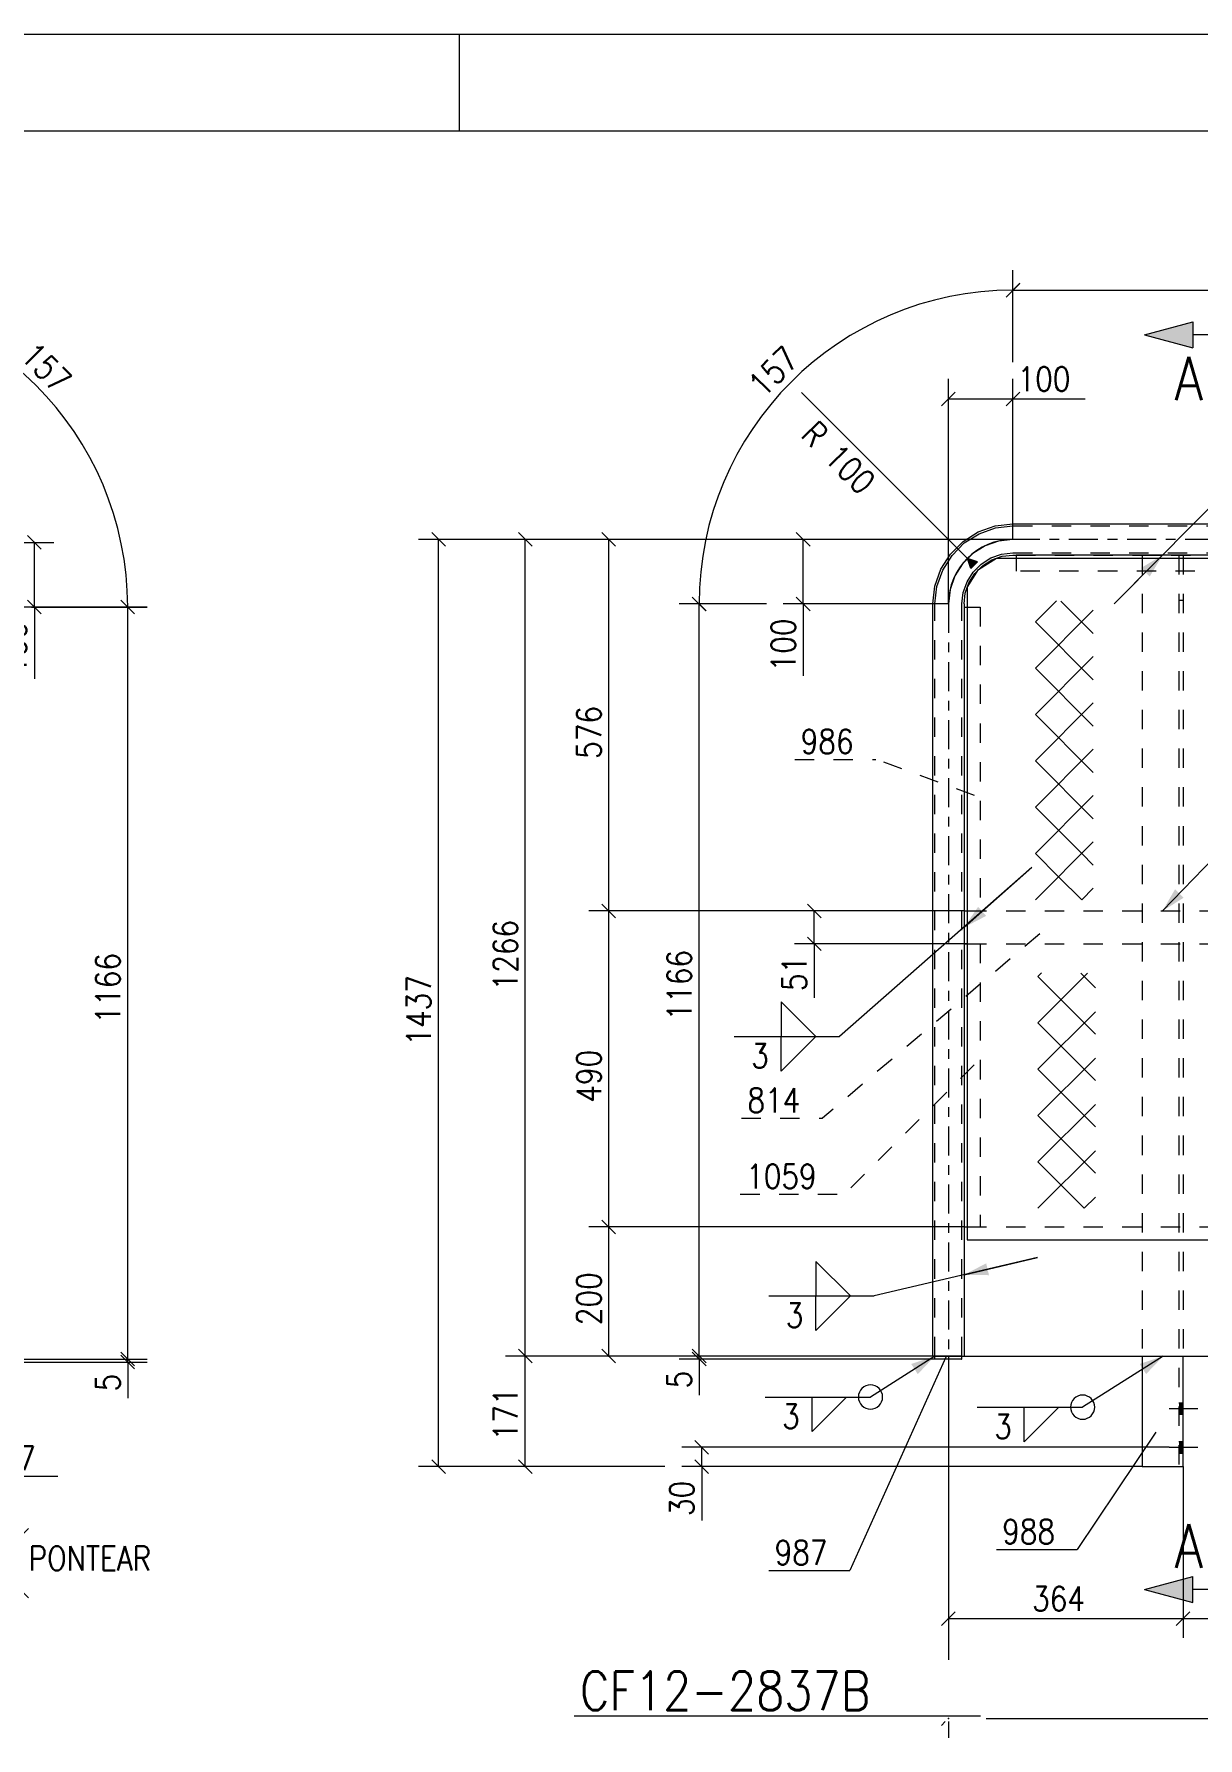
# Model space of a CAD drawing. Header units: millimetres. Extents: x 5 to 846, y 5 to 599.
# Drawn here: x 301.6 to 421.8, y 422.9 to 599 of the extents above; entities that cross this region are included whole.
import ezdxf

# ---------------------------------------------------------------- set-up
doc = ezdxf.new("R2010")
doc.units = ezdxf.units.MM
for name, pattern in [('XKITLINE00', [0]), ('XKITLINE02', [4, 2, -2]), ('XKITLINE03', [6, 3, -1, 1, -1])]:
    doc.linetypes.add(name, pattern=pattern)
for name, color, linetype, lineweight in [('Corte', 7, 'Continuous', 0), ('Cota', 4, 'Continuous', 0), ('Marca da peça', 2, 'Continuous', 0), ('Objeto gráfico', 3, 'Continuous', 0), ('Outro tipo de objeto', 7, 'Continuous', 0), ('Parafuso', 3, 'Continuous', 0), ('Peça', 2, 'Continuous', 0), ('Solda', 1, 'Continuous', 0), ('Texto', 7, 'Continuous', 0)]:
    doc.layers.add(name, color=color, linetype=linetype, lineweight=lineweight)
doc.styles.add('ROMANS', font='ROMANS__.TTF')
doc.styles.add('SIMPLEX', font='SIMPLEX_.TTF')

# ---------------------------------------------------------------- blocks, each defined once
blk = doc.blocks.new('*A21')
at = {"layer": 'Parafuso'}
for points in [[(420.29, 456.36), (419.86, 456.36), (419.86, 457.56), (420.29, 457.56)], [(420.29, 452.36), (419.86, 452.36), (419.86, 453.56), (420.29, 453.56)]]:
    blk.add_hatch(color=7, dxfattribs=at).paths.add_polyline_path(points, flags=17)
at = {"layer": 'Parafuso', "color": 7, "linetype": 'XKITLINE00', "lineweight": 0}
for p, q in [((418.86, 456.96), (421.82, 456.96)), ((419.86, 457.56), (420.29, 457.56)), ((419.86, 456.36), (420.29, 456.36)), ((418.86, 452.96), (421.82, 452.96)), ((419.86, 453.56), (420.29, 453.56)), ((419.86, 452.36), (420.29, 452.36))]:
    blk.add_line(p, q, dxfattribs=at)
blk = doc.blocks.new('*A29')
at = {"layer": 'Peça', "color": 4, "linetype": 'XKITLINE00', "lineweight": 0}
for p, q in [((394.65, 462.07), (394.65, 462.38)), ((397.41, 462.07), (394.65, 462.07)), ((396.05, 462.38), (396.05, 462.07)), ((397.45, 462.07), (397.41, 462.07)), ((397.45, 462.07), (397.45, 462.38))]:
    blk.add_line(p, q, dxfattribs=at)
at = {"layer": 'Peça', "color": 7, "linetype": 'XKITLINE02', "lineweight": 0}
for p, q in [((394.65, 462.38), (397.45, 462.38)), ((397.41, 462.07), (397.45, 462.07))]:
    blk.add_line(p, q, dxfattribs=at)
blk = doc.blocks.new('*A30')
at = {"layer": 'Peça', "color": 4, "linetype": 'XKITLINE00', "lineweight": 0}
for p, q in [((397.66, 504.98), (398, 504.98)), ((397.66, 504.98), (397.66, 475.72)), ((397.66, 475.72), (398, 475.72))]:
    blk.add_line(p, q, dxfattribs=at)
at = {"layer": 'Peça', "color": 7, "linetype": 'XKITLINE02', "lineweight": 0}
for p, q in [((398, 504.98), (399.33, 504.98)), ((399.33, 504.98), (399.33, 475.72)), ((398, 475.72), (399.33, 475.72))]:
    blk.add_line(p, q, dxfattribs=at)
blk = doc.blocks.new('*A31')
at = {"layer": 'Peça', "color": 4, "linetype": 'XKITLINE00', "lineweight": 0}
for p, q in [((397.66, 539.77), (398, 539.77)), ((397.66, 539.77), (397.66, 508.38)), ((397.66, 508.38), (398, 508.38))]:
    blk.add_line(p, q, dxfattribs=at)
at = {"layer": 'Peça', "color": 7, "linetype": 'XKITLINE02', "lineweight": 0}
for p, q in [((398, 539.77), (399.33, 539.77)), ((399.33, 539.77), (399.33, 508.38)), ((398, 508.38), (399.33, 508.38))]:
    blk.add_line(p, q, dxfattribs=at)
blk = doc.blocks.new('*A32')
at = {"layer": 'Peça', "color": 4, "linetype": 'XKITLINE00', "lineweight": 0}
for p, q in [((397.66, 475.72), (398, 475.72)), ((397.66, 475.72), (397.66, 462.38)), ((575.32, 475.72), (574.98, 475.72)), ((575.32, 462.38), (575.32, 475.72)), ((397.66, 462.38), (441.5, 462.38)), ((441.6, 462.38), (487.05, 462.38)), ((487.15, 462.38), (532.59, 462.38)), ((532.69, 462.38), (575.32, 462.38))]:
    blk.add_line(p, q, dxfattribs=at)
at = {"layer": 'Peça', "color": 7, "linetype": 'XKITLINE02', "lineweight": 0}
for p, q in [((398, 475.72), (441.5, 475.72)), ((441.6, 475.72), (487.05, 475.72)), ((487.15, 475.72), (532.59, 475.72)), ((532.69, 475.72), (574.98, 475.72))]:
    blk.add_line(p, q, dxfattribs=at)
blk = doc.blocks.new('*A33')
at = {"layer": 'Peça', "color": 4, "linetype": 'XKITLINE00', "lineweight": 0}
for p, q in [((399.17, 543.66), (401, 544.83)), ((401, 544.83), (441.5, 544.83)), ((441.6, 544.83), (487.05, 544.83)), ((487.15, 544.83), (532.59, 544.83)), ((532.69, 544.83), (571.98, 544.83)), ((571.98, 544.83), (572.96, 544.35)), ((573.81, 543.66), (572.96, 544.35)), ((398, 541.82), (399.17, 543.66)), ((574.5, 542.8), (573.81, 543.66)), ((574.5, 542.8), (574.98, 541.82)), ((398, 541.82), (398, 474.38)), ((574.98, 541.82), (574.98, 474.38)), ((398, 474.38), (441.5, 474.38)), ((441.6, 474.38), (487.05, 474.38)), ((487.15, 474.38), (532.59, 474.38)), ((532.69, 474.38), (574.98, 474.38))]:
    blk.add_line(p, q, dxfattribs=at)
at = {"layer": 'Peça', "color": 7, "linetype": 'XKITLINE02', "lineweight": 0}
for p, q in [((572.96, 544.35), (573.81, 543.66)), ((573.81, 543.66), (574.5, 542.8))]:
    blk.add_line(p, q, dxfattribs=at)
blk = doc.blocks.new('*A34')
at = {"layer": 'Peça', "color": 4, "linetype": 'XKITLINE00', "lineweight": 0}
for p, q in [((397.66, 508.38), (398, 508.38)), ((397.66, 508.38), (397.66, 504.98)), ((574.98, 508.38), (575.32, 508.38)), ((575.32, 508.38), (575.32, 504.98)), ((397.66, 504.98), (398, 504.98)), ((575.32, 504.98), (574.98, 504.98))]:
    blk.add_line(p, q, dxfattribs=at)
at = {"layer": 'Peça', "color": 7, "linetype": 'XKITLINE02', "lineweight": 0}
for p, q in [((398, 508.38), (441.5, 508.38)), ((441.6, 508.38), (487.05, 508.38)), ((487.15, 508.38), (532.59, 508.38)), ((532.69, 508.38), (574.98, 508.38)), ((398, 504.98), (441.5, 504.98)), ((441.6, 504.98), (487.05, 504.98)), ((487.15, 504.98), (532.59, 504.98)), ((532.69, 504.98), (574.98, 504.98))]:
    blk.add_line(p, q, dxfattribs=at)
blk = doc.blocks.new('*A35')
at = {"layer": 'Peça', "color": 4, "linetype": 'XKITLINE00', "lineweight": 0}
for p, q in [((441.5, 545.16), (403.05, 545.16)), ((403.05, 545.16), (403.05, 544.83)), ((487.05, 545.16), (441.6, 545.16)), ((532.59, 545.16), (487.15, 545.16)), ((569.93, 545.16), (532.69, 545.16)), ((569.93, 545.16), (569.93, 544.83))]:
    blk.add_line(p, q, dxfattribs=at)
at = {"layer": 'Peça', "color": 7, "linetype": 'XKITLINE02', "lineweight": 0}
for p, q in [((403.05, 544.83), (403.05, 543.5)), ((569.93, 544.83), (569.93, 543.5)), ((441.5, 543.5), (403.05, 543.5)), ((487.05, 543.5), (441.6, 543.5)), ((532.59, 543.5), (487.15, 543.5)), ((569.93, 543.5), (532.69, 543.5))]:
    blk.add_line(p, q, dxfattribs=at)
blk = doc.blocks.new('*A36')
at = {"layer": 'Peça', "color": 4, "linetype": 'XKITLINE00', "lineweight": 0}
for p, q in [((399.13, 547.56), (400.88, 548.18)), ((400.88, 548.18), (402.72, 548.38)), ((402.72, 548.38), (441.5, 548.38)), ((441.6, 548.38), (487.05, 548.38)), ((487.15, 548.38), (532.59, 548.38)), ((532.69, 548.38), (570.26, 548.38)), ((570.26, 548.38), (572.1, 548.18)), ((572.1, 548.18), (573.85, 547.56)), ((396.25, 545.27), (397.56, 546.58)), ((397.56, 546.58), (399.13, 547.56)), ((573.85, 547.56), (575.42, 546.58)), ((575.42, 546.58), (576.73, 545.27)), ((395.26, 543.7), (396.25, 545.27)), ((399.57, 544.06), (400.53, 544.66)), ((400.53, 544.66), (401.59, 545.04)), ((401.59, 545.04), (402.72, 545.16)), ((402.72, 545.16), (403.05, 545.16)), ((569.93, 545.16), (570.26, 545.16)), ((570.26, 545.16), (571.39, 545.04)), ((571.39, 545.04), (572.45, 544.66)), ((572.45, 544.66), (573.41, 544.06)), ((577.72, 543.7), (576.73, 545.27)), ((394.65, 541.95), (395.26, 543.7)), ((398.16, 542.3), (398.77, 543.26)), ((398.77, 543.26), (399.57, 544.06)), ((573.41, 544.06), (574.21, 543.26)), ((574.82, 542.3), (574.21, 543.26)), ((578.33, 541.95), (577.72, 543.7)), ((394.44, 540.11), (394.65, 541.95)), ((397.66, 540.11), (397.79, 541.23)), ((397.79, 541.23), (398.16, 542.3)), ((575.19, 541.23), (574.82, 542.3)), ((575.32, 540.11), (575.19, 541.23)), ((578.54, 540.11), (578.33, 541.95)), ((394.44, 462.38), (394.44, 540.11)), ((397.66, 540.11), (397.66, 539.77)), ((575.32, 540.11), (575.32, 539.77)), ((578.54, 462.38), (578.54, 540.11)), ((394.44, 462.38), (397.66, 462.38)), ((575.32, 462.38), (578.54, 462.38))]:
    blk.add_line(p, q, dxfattribs=at)
at = {"layer": 'Peça', "color": 7, "linetype": 'XKITLINE02', "lineweight": 0}
for p, q in [((399.22, 547.37), (400.93, 547.96)), ((400.93, 547.96), (402.72, 548.17)), ((402.72, 548.17), (441.5, 548.17)), ((441.6, 548.17), (487.05, 548.17)), ((487.15, 548.17), (532.59, 548.17)), ((532.69, 548.17), (570.26, 548.17)), ((570.26, 548.17), (572.05, 547.96)), ((572.05, 547.96), (573.76, 547.37)), ((396.42, 545.13), (397.69, 546.41)), ((397.69, 546.41), (399.22, 547.37)), ((573.76, 547.37), (575.29, 546.41)), ((575.29, 546.41), (576.56, 545.13)), ((395.46, 543.6), (396.42, 545.13)), ((398.6, 543.39), (399.43, 544.23)), ((399.43, 544.23), (400.43, 544.86)), ((400.43, 544.86), (401.55, 545.25)), ((401.55, 545.25), (402.72, 545.38)), ((402.72, 545.38), (441.5, 545.38)), ((403.05, 545.16), (441.5, 545.16)), ((441.6, 545.38), (487.05, 545.38)), ((441.6, 545.16), (487.05, 545.16)), ((487.15, 545.38), (532.59, 545.38)), ((487.15, 545.16), (532.59, 545.16)), ((532.69, 545.38), (570.26, 545.38)), ((532.69, 545.16), (569.93, 545.16)), ((570.26, 545.38), (571.43, 545.25)), ((571.43, 545.25), (572.55, 544.86)), ((572.55, 544.86), (573.55, 544.23)), ((573.55, 544.23), (574.38, 543.39)), ((577.52, 543.6), (576.56, 545.13)), ((394.86, 541.9), (395.46, 543.6)), ((397.58, 541.28), (397.97, 542.39)), ((397.97, 542.39), (398.6, 543.39)), ((575.01, 542.39), (574.38, 543.39)), ((575.4, 541.28), (575.01, 542.39)), ((578.12, 541.9), (577.52, 543.6)), ((394.66, 540.11), (394.86, 541.9)), ((397.45, 540.11), (397.58, 541.28)), ((575.53, 540.11), (575.4, 541.28)), ((578.32, 540.11), (578.12, 541.9)), ((394.66, 462.38), (394.66, 540.11)), ((397.45, 462.38), (397.45, 540.11)), ((397.66, 539.77), (397.66, 462.38)), ((575.32, 539.77), (575.32, 462.38)), ((575.53, 462.38), (575.53, 540.11)), ((578.32, 462.38), (578.32, 540.11))]:
    blk.add_line(p, q, dxfattribs=at)
at = {"layer": 'Peça', "color": 7, "linetype": 'XKITLINE03', "lineweight": 0}
for p, q in [((399.83, 546.11), (398.56, 545.32)), ((401.24, 546.61), (399.83, 546.11)), ((402.72, 546.77), (401.24, 546.61)), ((441.5, 546.77), (402.72, 546.77)), ((487.05, 546.77), (441.6, 546.77)), ((532.59, 546.77), (487.15, 546.77)), ((570.26, 546.77), (532.69, 546.77)), ((571.74, 546.61), (570.26, 546.77)), ((573.15, 546.11), (571.74, 546.61)), ((574.42, 545.32), (573.15, 546.11)), ((397.51, 544.26), (396.71, 543)), ((398.56, 545.32), (397.51, 544.26)), ((575.47, 544.26), (574.42, 545.32)), ((576.27, 543), (575.47, 544.26)), ((396.71, 543), (396.22, 541.59)), ((576.76, 541.59), (576.27, 543)), ((396.22, 541.59), (396.05, 540.11)), ((576.93, 540.11), (576.76, 541.59)), ((396.05, 540.11), (396.05, 462.38)), ((576.93, 462.38), (576.93, 540.11))]:
    blk.add_line(p, q, dxfattribs=at)
blk = doc.blocks.new('*A37')
at = {"layer": 'Peça', "color": 7, "linetype": 'XKITLINE02', "lineweight": 0}
for p, q in [((416.05, 545.16), (420.29, 545.16)), ((416.05, 545.16), (416.05, 462.38)), ((419.86, 545.16), (419.86, 450.96)), ((420.29, 545.16), (420.29, 462.38)), ((419.86, 540.5), (420.29, 540.5))]:
    blk.add_line(p, q, dxfattribs=at)
at = {"layer": 'Peça', "color": 4, "linetype": 'XKITLINE00', "lineweight": 0}
for p, q in [((416.05, 462.38), (416.05, 450.96)), ((420.29, 450.96), (420.29, 462.38)), ((416.05, 450.96), (420.29, 450.96))]:
    blk.add_line(p, q, dxfattribs=at)
blk = doc.blocks.new('*A114')
at = {"layer": 'Objeto gráfico', "color": 2, "linetype": 'XKITLINE00', "lineweight": 0}
for p, q in [((405.03, 538.25), (407.2, 540.42)), ((405.03, 533.46), (411.02, 539.45)), ((411.02, 537.05), (407.67, 540.41)), ((411.02, 532.26), (405.03, 538.25)), ((405.03, 528.68), (411.02, 534.67)), ((411.02, 527.47), (405.03, 533.46)), ((405.03, 523.89), (411.02, 529.88)), ((411.02, 522.69), (405.03, 528.68)), ((405.03, 519.1), (411.02, 525.09)), ((411.02, 517.9), (405.03, 523.89)), ((405.03, 514.31), (411.02, 520.3)), ((409.82, 514.31), (405.03, 519.1)), ((405.03, 509.52), (411.02, 515.51)), ((407.43, 511.91), (405.03, 514.31)), ((411.02, 513.11), (409.82, 514.31)), ((409.82, 509.52), (407.43, 511.91)), ((409.82, 509.52), (411.02, 510.72)), ((405.03, 509.52), (405.03, 509.52)), ((405.03, 509.52), (405.03, 509.52)), ((405.03, 509.52), (405.03, 509.52))]:
    blk.add_line(p, q, dxfattribs=at)
blk = doc.blocks.new('*A117')
at = {"layer": 'Objeto gráfico', "color": 2, "linetype": 'XKITLINE00', "lineweight": 0}
for p, q in [((405.29, 501.61), (405.66, 501.98)), ((405.29, 496.82), (410.42, 501.94)), ((411.24, 500.45), (409.74, 501.94)), ((411.24, 495.66), (405.29, 501.61)), ((405.29, 492.03), (411.24, 497.97)), ((411.24, 490.87), (405.29, 496.82)), ((405.29, 487.24), (411.24, 493.18)), ((411.24, 486.08), (405.29, 492.03)), ((405.29, 482.45), (411.24, 488.39)), ((410.08, 482.45), (405.29, 487.24)), ((405.29, 477.66), (411.24, 483.6)), ((407.69, 480.05), (405.29, 482.45)), ((411.24, 481.29), (410.08, 482.45)), ((410.08, 477.66), (407.69, 480.05)), ((410.08, 477.66), (411.24, 478.81))]:
    blk.add_line(p, q, dxfattribs=at)
blk = doc.blocks.new('*A170')
at = {"layer": 'Solda'}
blk.add_hatch(color=7, dxfattribs=at).paths.add_polyline_path([(267.8, 474.07), (269.71, 472.34), (268.67, 471.64)], flags=17)
at = {"layer": 'Solda', "color": 7, "linetype": 'XKITLINE00', "lineweight": 0}
for p, q in [((267.8, 474.07), (289.96, 440.98)), ((289.96, 440.98), (297.46, 440.98))]:
    blk.add_line(p, q, dxfattribs=at)
at = {"layer": 'Solda', "color": 3, "linetype": 'XKITLINE00', "lineweight": 0}
for p, q in [((293.53, 440.98), (293.53, 444.55)), ((297.46, 440.98), (301.03, 444.55)), ((293.53, 440.98), (293.53, 437.41)), ((297.46, 440.98), (301.03, 437.41))]:
    blk.add_line(p, q, dxfattribs=at)
for centre, radius, start, end in [((297.46, 441.34), 3.23, 96.3402, 186.3402), ((289.96, 440.98), 1.25, 90, 270), ((289.96, 440.98), 1.25, 270, 90), ((297.46, 440.62), 3.23, 173.6598, 263.6598)]:
    blk.add_arc(centre, radius, start, end, dxfattribs=at)
at = {"layer": 'Solda', "color": 3, "style": 'ROMANS', "width": 0.85}
blk.add_text('PONTEAR', height=2.5, dxfattribs=at).set_placement((301.03, 440.23))
blk = doc.blocks.new('*A183')
at = {"layer": 'Marca da peça', "color": 7, "linetype": 'XKITLINE00', "lineweight": 0}
for p, q in [((286.19, 461.83), (295.69, 449.98)), ((295.69, 449.98), (304.04, 449.98))]:
    blk.add_line(p, q, dxfattribs=at)
at = {"layer": 'Marca da peça', "color": 4, "style": 'ROMANS', "width": 0.85}
blk.add_text('987', height=2.5, dxfattribs=at).set_placement((296.29, 450.58))
blk = doc.blocks.new('*A196')
at = {"layer": 'Cota', "color": 7, "linetype": 'XKITLINE00', "lineweight": 0}
for p, q in [((278.84, 546.47), (303.62, 546.47)), ((300.92, 547.17), (302.33, 545.76)), ((301.62, 539.8), (301.62, 546.47)), ((285.51, 539.8), (303.62, 539.8)), ((300.92, 540.51), (302.33, 539.09)), ((301.62, 539.8), (301.62, 532.36)), ((301.62, 539.8), (301.62, 532.36))]:
    blk.add_line(p, q, dxfattribs=at)
at = {"layer": 'Cota', "color": 3}
for p in [(301.62, 546.47), (301.62, 539.8)]:
    blk.add_point(p, dxfattribs=at)
at = {"layer": 'Cota', "color": 3, "style": 'SIMPLEX', "width": 0.85}
blk.add_text('100', height=2.5, rotation=90.0002, dxfattribs=at).set_placement((300.82, 532.83))
blk = doc.blocks.new('*A198')
at = {"layer": 'Cota', "color": 7, "linetype": 'XKITLINE00', "lineweight": 0}
for p, q in [((278.84, 564.42), (278.84, 574.27)), ((279.55, 572.92), (278.13, 571.51)), ((278.84, 546.47), (278.84, 560.92)), ((285.51, 539.8), (297.82, 539.8)), ((301.32, 539.8), (313.26, 539.8)), ((311.97, 539.09), (310.55, 540.51))]:
    blk.add_line(p, q, dxfattribs=at)
blk.add_arc((278.84, 539.8), 32.42, 0, 90, dxfattribs=at)
at = {"layer": 'Cota', "color": 7}
for p in [(278.84, 572.22), (311.26, 539.8)]:
    blk.add_point(p, dxfattribs=at)
at = {"layer": 'Cota', "color": 3, "style": 'SIMPLEX', "width": 0.85}
blk.add_text('157', height=2.5, rotation=-45.0001, dxfattribs=at).set_placement((300.03, 565.59))
blk = doc.blocks.new('*A200')
at = {"layer": 'Cota', "color": 7, "linetype": 'XKITLINE00', "lineweight": 0}
for p, q in [((285.51, 539.79), (297.82, 539.79)), ((301.32, 539.79), (313.27, 539.79)), ((310.56, 540.5), (311.98, 539.09)), ((311.27, 462.07), (311.27, 539.79)), ((287.12, 462.07), (313.27, 462.07)), ((310.56, 462.78), (311.98, 461.36))]:
    blk.add_line(p, q, dxfattribs=at)
at = {"layer": 'Cota', "color": 3}
for p in [(311.27, 539.79), (311.27, 462.07)]:
    blk.add_point(p, dxfattribs=at)
at = {"layer": 'Cota', "color": 3, "style": 'SIMPLEX', "width": 0.85}
blk.add_text('1166', height=2.5, rotation=90.0002, dxfattribs=at).set_placement((310.47, 496.75))
blk = doc.blocks.new('*A201')
at = {"layer": 'Cota', "color": 7, "linetype": 'XKITLINE00', "lineweight": 0}
for p, q in [((286.86, 461.75), (313.27, 461.75)), ((287.12, 462.07), (313.27, 462.07)), ((310.56, 462.78), (311.98, 461.36)), ((310.56, 462.46), (311.98, 461.05)), ((311.27, 461.75), (311.27, 462.07)), ((311.27, 461.75), (311.27, 458.02)), ((311.27, 461.75), (311.27, 458.02))]:
    blk.add_line(p, q, dxfattribs=at)
at = {"layer": 'Cota', "color": 3}
for p in [(311.27, 462.07), (311.27, 461.75)]:
    blk.add_point(p, dxfattribs=at)
at = {"layer": 'Cota', "color": 3, "style": 'SIMPLEX', "width": 0.85}
blk.add_text('5', height=2.5, rotation=90.0002, dxfattribs=at).set_placement((310.47, 458.73))
blk = doc.blocks.new('*A207')
at = {"layer": 'Cota', "color": 7, "linetype": 'XKITLINE00', "lineweight": 0}
for p, q in [((402.72, 546.77), (358.91, 546.77)), ((360.25, 547.48), (361.67, 546.07)), ((360.96, 508.38), (360.96, 546.77)), ((360.25, 509.09), (361.67, 507.68)), ((397.66, 508.38), (358.91, 508.38))]:
    blk.add_line(p, q, dxfattribs=at)
at = {"layer": 'Cota', "color": 3}
for p in [(360.96, 546.77), (360.96, 508.38)]:
    blk.add_point(p, dxfattribs=at)
at = {"layer": 'Cota', "color": 3, "style": 'SIMPLEX', "width": 0.85}
blk.add_text('576', height=2.5, rotation=90.0002, dxfattribs=at).set_placement((360.16, 524.1))
blk = doc.blocks.new('*A208')
at = {"layer": 'Cota', "color": 7, "linetype": 'XKITLINE00', "lineweight": 0}
for p, q in [((360.25, 509.09), (361.67, 507.68)), ((397.66, 508.38), (358.91, 508.38)), ((360.96, 475.72), (360.96, 508.38)), ((397.66, 475.72), (358.91, 475.72)), ((360.25, 476.42), (361.67, 475.01))]:
    blk.add_line(p, q, dxfattribs=at)
at = {"layer": 'Cota', "color": 3}
for p in [(360.96, 508.38), (360.96, 475.72)]:
    blk.add_point(p, dxfattribs=at)
at = {"layer": 'Cota', "color": 3, "style": 'SIMPLEX', "width": 0.85}
blk.add_text('490', height=2.5, rotation=90.0002, dxfattribs=at).set_placement((360.16, 488.57))
blk = doc.blocks.new('*A209')
at = {"layer": 'Cota', "color": 7, "linetype": 'XKITLINE00', "lineweight": 0}
for p, q in [((397.66, 475.72), (358.91, 475.72)), ((360.25, 476.42), (361.67, 475.01)), ((360.96, 462.38), (360.96, 475.72)), ((394.44, 462.38), (358.91, 462.38)), ((360.25, 463.09), (361.67, 461.68))]:
    blk.add_line(p, q, dxfattribs=at)
at = {"layer": 'Cota', "color": 3}
for p in [(360.96, 475.72), (360.96, 462.38)]:
    blk.add_point(p, dxfattribs=at)
at = {"layer": 'Cota', "color": 3, "style": 'SIMPLEX', "width": 0.85}
blk.add_text('200', height=2.5, rotation=90.0002, dxfattribs=at).set_placement((360.16, 465.57))
blk = doc.blocks.new('*A210')
at = {"layer": 'Cota', "color": 7, "linetype": 'XKITLINE00', "lineweight": 0}
for p, q in [((402.72, 546.77), (350.29, 546.77)), ((351.63, 547.48), (353.05, 546.07)), ((352.34, 462.38), (352.34, 546.77)), ((394.44, 462.38), (350.29, 462.38)), ((351.63, 463.09), (353.05, 461.68))]:
    blk.add_line(p, q, dxfattribs=at)
at = {"layer": 'Cota', "color": 3}
for p in [(352.34, 546.77), (352.34, 462.38)]:
    blk.add_point(p, dxfattribs=at)
at = {"layer": 'Cota', "color": 3, "style": 'SIMPLEX', "width": 0.85}
blk.add_text('1266', height=2.5, rotation=90.0002, dxfattribs=at).set_placement((351.54, 500.17))
blk = doc.blocks.new('*A211')
at = {"layer": 'Cota', "color": 7, "linetype": 'XKITLINE00', "lineweight": 0}
for p, q in [((394.44, 462.38), (350.29, 462.38)), ((351.63, 463.09), (353.05, 461.68)), ((352.34, 450.96), (352.34, 462.38)), ((366.76, 450.96), (350.29, 450.96)), ((351.63, 451.67), (353.05, 450.26)), ((416.05, 450.96), (370.26, 450.96))]:
    blk.add_line(p, q, dxfattribs=at)
at = {"layer": 'Cota', "color": 3}
for p in [(352.34, 462.38), (352.34, 450.96)]:
    blk.add_point(p, dxfattribs=at)
at = {"layer": 'Cota', "color": 3, "style": 'SIMPLEX', "width": 0.85}
blk.add_text('171', height=2.5, rotation=90.0002, dxfattribs=at).set_placement((351.54, 453.66))
blk = doc.blocks.new('*A212')
at = {"layer": 'Cota', "color": 7, "linetype": 'XKITLINE00', "lineweight": 0}
for p, q in [((402.72, 546.77), (341.32, 546.77)), ((342.67, 547.48), (344.08, 546.07)), ((343.37, 450.96), (343.37, 546.77)), ((366.76, 450.96), (341.32, 450.96)), ((342.67, 451.67), (344.08, 450.26)), ((416.05, 450.96), (370.26, 450.96))]:
    blk.add_line(p, q, dxfattribs=at)
at = {"layer": 'Cota', "color": 3}
for p in [(343.37, 546.77), (343.37, 450.96)]:
    blk.add_point(p, dxfattribs=at)
at = {"layer": 'Cota', "color": 3, "style": 'SIMPLEX', "width": 0.85}
blk.add_text('1437', height=2.5, rotation=90.0002, dxfattribs=at).set_placement((342.57, 494.46))
blk = doc.blocks.new('*A214')
at = {"layer": 'Corte'}
for points in [[(416.29, 567.91), (421.29, 569.25), (421.29, 566.57)], [(425.04, 567.91), (426.29, 567.91), (426.29, 559.57)], [(425.04, 559.57), (425.04, 567.91), (426.29, 559.57)], [(425.04, 446.59), (426.29, 446.59), (426.29, 438.25)], [(425.04, 438.25), (425.04, 446.59), (426.29, 438.25)], [(416.29, 438.25), (421.29, 439.59), (421.29, 436.91)]]:
    blk.add_hatch(color=6, dxfattribs=at).paths.add_polyline_path(points, flags=17)
at = {"layer": 'Corte', "color": 6, "linetype": 'XKITLINE00', "lineweight": 0}
for p, q in [((416.29, 567.91), (421.29, 569.25)), ((421.29, 569.25), (421.29, 566.57)), ((416.29, 567.91), (421.29, 566.57)), ((426.29, 567.91), (421.29, 567.91)), ((425.04, 559.57), (425.04, 567.91)), ((426.29, 567.91), (426.29, 559.57)), ((426.29, 559.57), (425.04, 559.57)), ((425.04, 446.59), (425.04, 438.25)), ((426.29, 446.59), (425.04, 446.59)), ((426.29, 438.25), (426.29, 446.59)), ((416.29, 438.25), (421.29, 439.59)), ((421.29, 436.91), (421.29, 439.59)), ((416.29, 438.25), (421.29, 436.91)), ((426.29, 438.25), (421.29, 438.25))]:
    blk.add_line(p, q, dxfattribs=at)
at = {"layer": 'Corte', "color": 4, "style": 'ROMANS', "width": 0.85}
for p in [(419.41, 561.16), (419.41, 440.5)]:
    blk.add_text('A', height=4.5, dxfattribs=at).set_placement(p)
blk = doc.blocks.new('*A215')
at = {"layer": 'Texto', "color": 4, "linetype": 'XKITLINE00', "lineweight": 0}
blk.add_line((357.37, 425.2), (399.36, 425.2), dxfattribs=at)
at = {"layer": 'Texto', "color": 4, "style": 'ROMANS', "width": 0.85}
blk.add_text('CF12-2837B', height=4, dxfattribs=at).set_placement((357.97, 425.8))
blk = doc.blocks.new('*A216')
at = {"layer": 'Solda'}
blk.add_hatch(color=7, dxfattribs=at).paths.add_polyline_path([(418.25, 462.38), (416.47, 460.52), (415.81, 461.57)], flags=17)
at = {"layer": 'Solda', "color": 7, "linetype": 'XKITLINE00', "lineweight": 0}
for p in [(418.25, 462.38), (399.03, 457.1)]:
    blk.add_line(p, (409.91, 457.1), dxfattribs=at)
at = {"layer": 'Solda', "color": 3, "linetype": 'XKITLINE00', "lineweight": 0}
for p, q in [((403.88, 457.1), (407.45, 457.1)), ((407.45, 457.1), (403.88, 453.53)), ((403.88, 453.53), (403.88, 457.1))]:
    blk.add_line(p, q, dxfattribs=at)
for start, end in [(90, 270), (270, 90)]:
    blk.add_arc((409.91, 457.1), 1.25, start, end, dxfattribs=at)
at = {"layer": 'Solda', "color": 3, "style": 'ROMANS', "width": 0.85}
blk.add_text('3', height=2.5, dxfattribs=at).set_placement((400.78, 453.85))
blk = doc.blocks.new('*A217')
at = {"layer": 'Solda'}
blk.add_hatch(color=7, dxfattribs=at).paths.add_polyline_path([(394.65, 462.38), (392.88, 460.51), (392.21, 461.57)], flags=17)
at = {"layer": 'Solda', "color": 7, "linetype": 'XKITLINE00', "lineweight": 0}
for p in [(394.65, 462.38), (377.11, 458.15)]:
    blk.add_line(p, (388, 458.15), dxfattribs=at)
at = {"layer": 'Solda', "color": 3, "linetype": 'XKITLINE00', "lineweight": 0}
for p, q in [((381.96, 458.15), (385.53, 458.15)), ((385.53, 458.15), (381.96, 454.58)), ((381.96, 454.58), (381.96, 458.15))]:
    blk.add_line(p, q, dxfattribs=at)
for start, end in [(90, 270), (270, 90)]:
    blk.add_arc((388, 458.15), 1.25, start, end, dxfattribs=at)
at = {"layer": 'Solda', "color": 3, "style": 'ROMANS', "width": 0.85}
blk.add_text('3', height=2.5, dxfattribs=at).set_placement((378.86, 454.9))
blk = doc.blocks.new('*A218')
at = {"layer": 'Solda'}
blk.add_hatch(color=7, dxfattribs=at).paths.add_polyline_path([(397.66, 506.68), (399.12, 508.81), (399.95, 507.87)], flags=17)
at = {"layer": 'Solda', "color": 7, "linetype": 'XKITLINE00', "lineweight": 0}
for p, q in [((404.68, 512.87), (384.8, 495.41)), ((397.66, 506.68), (404.68, 512.87)), ((373.92, 495.41), (384.8, 495.41))]:
    blk.add_line(p, q, dxfattribs=at)
at = {"layer": 'Solda', "color": 3, "linetype": 'XKITLINE00', "lineweight": 0}
for p, q in [((382.34, 495.41), (378.77, 498.98)), ((378.77, 498.98), (378.77, 495.41)), ((378.77, 495.41), (382.34, 495.41)), ((378.77, 495.41), (382.34, 495.41)), ((382.34, 495.41), (378.77, 491.84)), ((378.77, 491.84), (378.77, 495.41))]:
    blk.add_line(p, q, dxfattribs=at)
at = {"layer": 'Solda', "color": 3, "style": 'ROMANS', "width": 0.85}
blk.add_text('3', height=2.5, dxfattribs=at).set_placement((375.67, 492.16))
blk = doc.blocks.new('*A219')
at = {"layer": 'Solda'}
blk.add_hatch(color=7, dxfattribs=at).paths.add_polyline_path([(418.17, 545.16), (416.85, 542.95), (415.96, 543.83)], flags=17)
at = {"layer": 'Solda', "color": 7, "linetype": 'XKITLINE00', "lineweight": 0}
for p, q in [((413.16, 540.13), (427.3, 554.37)), ((427.3, 554.37), (436.44, 554.37)), ((418.17, 545.16), (413.16, 540.13))]:
    blk.add_line(p, q, dxfattribs=at)
at = {"layer": 'Solda', "color": 3, "linetype": 'XKITLINE00', "lineweight": 0}
for p, q in [((432.15, 554.37), (435.72, 554.37)), ((435.72, 554.37), (432.15, 550.8)), ((432.15, 550.8), (432.15, 554.37))]:
    blk.add_line(p, q, dxfattribs=at)
for start, end in [(90, 270), (270, 90)]:
    blk.add_arc((427.3, 554.37), 1.25, start, end, dxfattribs=at)
at = {"layer": 'Solda', "color": 3, "style": 'ROMANS', "width": 0.85}
blk.add_text('3', height=2.5, dxfattribs=at).set_placement((429.05, 551.12))
blk = doc.blocks.new('*A220')
at = {"layer": 'Solda'}
blk.add_hatch(color=7, dxfattribs=at).paths.add_polyline_path([(418.17, 508.38), (419.46, 510.62), (420.35, 509.75)], flags=17)
at = {"layer": 'Solda', "color": 7, "linetype": 'XKITLINE00', "lineweight": 0}
for p, q in [((418.17, 508.38), (427.71, 518.26)), ((427.71, 518.26), (436.85, 518.26))]:
    blk.add_line(p, q, dxfattribs=at)
at = {"layer": 'Solda', "color": 3, "linetype": 'XKITLINE00', "lineweight": 0}
for p, q in [((432.56, 518.26), (436.13, 518.26)), ((436.13, 518.26), (432.56, 514.69)), ((432.56, 514.69), (432.56, 518.26))]:
    blk.add_line(p, q, dxfattribs=at)
for start, end in [(90, 270), (270, 90)]:
    blk.add_arc((427.71, 518.26), 1.25, start, end, dxfattribs=at)
at = {"layer": 'Solda', "color": 3, "style": 'ROMANS', "width": 0.85}
blk.add_text('3', height=2.5, dxfattribs=at).set_placement((429.46, 515.01))
blk = doc.blocks.new('*A221')
at = {"layer": 'Solda'}
blk.add_hatch(color=7, dxfattribs=at).paths.add_polyline_path([(397.66, 470.78), (399.95, 471.96), (400.24, 470.74)], flags=17)
at = {"layer": 'Solda', "color": 3, "linetype": 'XKITLINE00', "lineweight": 0}
for p, q in [((385.92, 468.6), (382.34, 472.17)), ((382.34, 472.17), (382.34, 468.6)), ((382.34, 468.6), (385.92, 468.6)), ((382.34, 468.6), (385.92, 468.6)), ((385.92, 468.6), (382.34, 465.03)), ((382.34, 465.03), (382.34, 468.6))]:
    blk.add_line(p, q, dxfattribs=at)
at = {"layer": 'Solda', "color": 7, "linetype": 'XKITLINE00', "lineweight": 0}
for p, q in [((405.25, 472.56), (388.38, 468.6)), ((397.66, 470.78), (405.25, 472.56)), ((377.5, 468.6), (388.38, 468.6))]:
    blk.add_line(p, q, dxfattribs=at)
at = {"layer": 'Solda', "color": 3, "style": 'ROMANS', "width": 0.85}
blk.add_text('3', height=2.5, dxfattribs=at).set_placement((379.25, 465.35))
blk = doc.blocks.new('*A227')
at = {"layer": 'Marca da peça', "color": 7, "linetype": 'XKITLINE00', "lineweight": 0}
for p in [(395.78, 462.27), (377.5, 440.22)]:
    blk.add_line(p, (385.85, 440.22), dxfattribs=at)
at = {"layer": 'Marca da peça', "color": 4, "style": 'ROMANS', "width": 0.85}
blk.add_text('987', height=2.5, dxfattribs=at).set_placement((378.1, 440.82))
blk = doc.blocks.new('*A228')
at = {"layer": 'Marca da peça', "color": 7, "linetype": 'XKITLINE02', "lineweight": 0}
for p in [(398.71, 492.47), (374.55, 479.11)]:
    blk.add_line(p, (385.29, 479.11), dxfattribs=at)
at = {"layer": 'Marca da peça', "color": 4, "style": 'ROMANS', "width": 0.85}
blk.add_text('1059', height=2.5, dxfattribs=at).set_placement((375.15, 479.71))
blk = doc.blocks.new('*A229')
at = {"layer": 'Marca da peça', "color": 7, "linetype": 'XKITLINE02', "lineweight": 0}
for p in [(380.19, 524.05), (398.76, 520.31)]:
    blk.add_line(p, (388.54, 524.05), dxfattribs=at)
at = {"layer": 'Marca da peça', "color": 4, "style": 'ROMANS', "width": 0.85}
blk.add_text('986', height=2.5, dxfattribs=at).set_placement((380.79, 524.65))
blk = doc.blocks.new('*A232')
at = {"layer": 'Marca da peça', "color": 7, "linetype": 'XKITLINE02', "lineweight": 0}
for p in [(405.48, 506.01), (374.68, 486.97)]:
    blk.add_line(p, (383.04, 486.97), dxfattribs=at)
at = {"layer": 'Marca da peça', "color": 4, "style": 'ROMANS', "width": 0.85}
blk.add_text('814', height=2.5, dxfattribs=at).set_placement((375.28, 487.57))
blk = doc.blocks.new('*A235')
at = {"layer": 'Marca da peça', "color": 7, "linetype": 'XKITLINE00', "lineweight": 0}
for p in [(417.46, 454.53), (401, 442.39)]:
    blk.add_line(p, (409.36, 442.39), dxfattribs=at)
at = {"layer": 'Marca da peça', "color": 4, "style": 'ROMANS', "width": 0.85}
blk.add_text('988', height=2.5, dxfattribs=at).set_placement((401.6, 442.99))
blk = doc.blocks.new('*A241')
at = {"layer": 'Cota', "color": 7, "linetype": 'XKITLINE00', "lineweight": 0}
for p, q in [((420.29, 450.96), (420.29, 433.25)), ((465.83, 450.96), (465.83, 433.25)), ((420.99, 435.96), (419.58, 434.55)), ((420.29, 435.25), (465.83, 435.25)), ((466.54, 435.96), (465.13, 434.55))]:
    blk.add_line(p, q, dxfattribs=at)
at = {"layer": 'Cota', "color": 3}
for p in [(420.29, 435.25), (465.83, 435.25)]:
    blk.add_point(p, dxfattribs=at)
at = {"layer": 'Cota', "color": 3, "style": 'SIMPLEX', "width": 0.85}
blk.add_text('1219', height=2.5, dxfattribs=at).set_placement((438.88, 436.05))
blk = doc.blocks.new('*A242')
at = {"layer": 'Cota', "color": 7, "linetype": 'XKITLINE00', "lineweight": 0}
for p, q in [((396.05, 462.38), (396.05, 433.25)), ((420.29, 450.96), (420.29, 433.25)), ((396.76, 435.96), (395.35, 434.55)), ((396.05, 435.25), (420.29, 435.25)), ((420.99, 435.96), (419.58, 434.55))]:
    blk.add_line(p, q, dxfattribs=at)
at = {"layer": 'Cota', "color": 3}
for p in [(396.05, 435.25), (420.29, 435.25)]:
    blk.add_point(p, dxfattribs=at)
at = {"layer": 'Cota', "color": 3, "style": 'SIMPLEX', "width": 0.85}
blk.add_text('364', height=2.5, dxfattribs=at).set_placement((404.69, 436.05))
blk = doc.blocks.new('*A243')
at = {"layer": 'Cota', "color": 7, "linetype": 'XKITLINE00', "lineweight": 0}
for p, q in [((402.72, 565.11), (402.72, 574.58)), ((570.26, 564.73), (570.26, 574.58)), ((403.43, 573.23), (402.01, 571.82)), ((402.72, 572.53), (570.26, 572.53)), ((570.97, 573.23), (569.55, 571.82)), ((402.72, 546.77), (402.72, 561.61)), ((570.26, 546.77), (570.26, 561.23))]:
    blk.add_line(p, q, dxfattribs=at)
at = {"layer": 'Cota', "color": 3}
for p in [(402.72, 572.53), (570.26, 572.53)]:
    blk.add_point(p, dxfattribs=at)
at = {"layer": 'Cota', "color": 3, "style": 'SIMPLEX', "width": 0.85}
blk.add_text('4120', height=2.5, dxfattribs=at).set_placement((482.08, 573.33))
blk = doc.blocks.new('*A244')
at = {"layer": 'Cota'}
blk.add_hatch(color=7, dxfattribs=at).paths.add_polyline_path([(398.36, 543.76), (398.01, 544.82), (399.06, 544.46)], flags=17)
at = {"layer": 'Cota', "color": 7, "linetype": 'XKITLINE00', "lineweight": 0}
for p, q in [((398.01, 544.82), (380.88, 561.95)), ((399.06, 544.46), (398.01, 544.82)), ((398.36, 543.76), (398.01, 544.82)), ((399.06, 544.46), (398.36, 543.76))]:
    blk.add_line(p, q, dxfattribs=at)
blk.add_arc((402.72, 540.11), 6.67, 90, 180, dxfattribs=at)
at = {"layer": 'Cota', "color": 3, "style": 'SIMPLEX', "width": 0.85}
blk.add_text('R 100', height=2.5, rotation=-45.0001, dxfattribs=at).set_placement((380.69, 557.47))
blk = doc.blocks.new('*A245')
at = {"layer": 'Cota', "color": 7, "linetype": 'XKITLINE00', "lineweight": 0}
for p, q in [((402.72, 546.77), (378.99, 546.77)), ((380.33, 547.48), (381.75, 546.07)), ((381.04, 540.11), (381.04, 546.77)), ((380.33, 540.81), (381.75, 539.4)), ((396.05, 540.11), (378.99, 540.11)), ((381.04, 540.11), (381.04, 532.67)), ((381.04, 540.11), (381.04, 532.67))]:
    blk.add_line(p, q, dxfattribs=at)
at = {"layer": 'Cota', "color": 3}
for p in [(381.04, 546.77), (381.04, 540.11)]:
    blk.add_point(p, dxfattribs=at)
at = {"layer": 'Cota', "color": 3, "style": 'SIMPLEX', "width": 0.85}
blk.add_text('100', height=2.5, rotation=90.0002, dxfattribs=at).set_placement((380.24, 533.14))
blk = doc.blocks.new('*A246')
at = {"layer": 'Cota', "color": 7, "linetype": 'XKITLINE00', "lineweight": 0}
for p, q in [((396.76, 562.01), (395.35, 560.6)), ((396.05, 540.11), (396.05, 563.36)), ((403.43, 562.01), (402.01, 560.6)), ((402.72, 546.77), (402.72, 563.36)), ((396.05, 561.31), (402.72, 561.31)), ((402.72, 561.31), (410.16, 561.31)), ((402.72, 561.31), (410.16, 561.31))]:
    blk.add_line(p, q, dxfattribs=at)
at = {"layer": 'Cota', "color": 3}
for p in [(396.05, 561.31), (402.72, 561.31)]:
    blk.add_point(p, dxfattribs=at)
at = {"layer": 'Cota', "color": 3, "style": 'SIMPLEX', "width": 0.85}
blk.add_text('100', height=2.5, dxfattribs=at).set_placement((403.19, 562.11))
blk = doc.blocks.new('*A247')
at = {"layer": 'Cota', "color": 7, "linetype": 'XKITLINE00', "lineweight": 0}
for p, q in [((402.72, 565.11), (402.72, 574.59)), ((403.43, 573.25), (402.01, 571.83)), ((402.72, 546.77), (402.72, 561.61)), ((369.58, 540.81), (370.99, 539.4)), ((377.24, 540.11), (368.24, 540.11)), ((396.05, 540.11), (380.74, 540.11))]:
    blk.add_line(p, q, dxfattribs=at)
blk.add_arc((402.72, 540.11), 32.43, 90, 180, dxfattribs=at)
at = {"layer": 'Cota', "color": 7}
for p in [(402.72, 572.54), (370.29, 540.11)]:
    blk.add_point(p, dxfattribs=at)
at = {"layer": 'Cota', "color": 3, "style": 'SIMPLEX', "width": 0.85}
blk.add_text('157', height=2.5, rotation=45.0001, dxfattribs=at).set_placement((376.92, 561.31))
blk = doc.blocks.new('*A248')
at = {"layer": 'Cota', "color": 7, "linetype": 'XKITLINE00', "lineweight": 0}
for p, q in [((381.48, 509.09), (382.9, 507.68)), ((397.66, 508.38), (380.14, 508.38)), ((382.19, 504.98), (382.19, 508.38)), ((381.48, 505.69), (382.9, 504.28)), ((398, 504.98), (380.14, 504.98)), ((382.19, 504.98), (382.19, 499.4)), ((382.19, 504.98), (382.19, 499.4))]:
    blk.add_line(p, q, dxfattribs=at)
at = {"layer": 'Cota', "color": 3}
for p in [(382.19, 508.38), (382.19, 504.98)]:
    blk.add_point(p, dxfattribs=at)
at = {"layer": 'Cota', "color": 3, "style": 'SIMPLEX', "width": 0.85}
blk.add_text('51', height=2.5, rotation=90.0002, dxfattribs=at).set_placement((381.39, 500.1))
blk = doc.blocks.new('*A255')
at = {"layer": 'Cota', "color": 7, "linetype": 'XKITLINE00', "lineweight": 0}
for p, q in [((396.05, 462.38), (396.05, 431)), ((576.93, 462.38), (576.93, 422.92)), ((395.73, 424.6), (395.35, 424.21)), ((396.05, 424.6), (396.05, 422.92)), ((399.96, 424.92), (576.93, 424.92)), ((577.63, 425.63), (576.22, 424.21))]:
    blk.add_line(p, q, dxfattribs=at)
at = {"layer": 'Cota', "color": 3}
for p in [(396.05, 424.92), (576.93, 424.92)]:
    blk.add_point(p, dxfattribs=at)
at = {"layer": 'Cota', "color": 3, "style": 'SIMPLEX', "width": 0.85}
blk.add_text('4320', height=2.5, dxfattribs=at).set_placement((481.85, 425.72))
blk = doc.blocks.new('*A256')
at = {"layer": 'Cota', "color": 7, "linetype": 'XKITLINE00', "lineweight": 0}
for p, q in [((418.86, 452.96), (368.51, 452.96)), ((369.85, 453.67), (371.27, 452.26)), ((370.56, 450.96), (370.56, 452.96)), ((416.05, 450.96), (368.51, 450.96)), ((369.85, 451.67), (371.27, 450.26)), ((370.56, 450.96), (370.56, 445.38)), ((370.56, 450.96), (370.56, 445.38))]:
    blk.add_line(p, q, dxfattribs=at)
at = {"layer": 'Cota', "color": 3}
for p in [(370.56, 452.96), (370.56, 450.96)]:
    blk.add_point(p, dxfattribs=at)
at = {"layer": 'Cota', "color": 3, "style": 'SIMPLEX', "width": 0.85}
blk.add_text('30', height=2.5, rotation=90.0002, dxfattribs=at).set_placement((369.76, 445.85))
blk = doc.blocks.new('*A257')
at = {"layer": 'Cota', "color": 7, "linetype": 'XKITLINE00', "lineweight": 0}
for p, q in [((397.45, 462.38), (368.25, 462.38)), ((397.45, 462.07), (368.25, 462.07)), ((369.59, 463.09), (371.01, 461.68)), ((369.59, 462.77), (371.01, 461.36)), ((370.3, 462.07), (370.3, 462.38)), ((370.3, 462.07), (370.3, 458.34)), ((370.3, 462.07), (370.3, 458.34))]:
    blk.add_line(p, q, dxfattribs=at)
at = {"layer": 'Cota', "color": 3}
for p in [(370.3, 462.38), (370.3, 462.07)]:
    blk.add_point(p, dxfattribs=at)
at = {"layer": 'Cota', "color": 3, "style": 'SIMPLEX', "width": 0.85}
blk.add_text('5', height=2.5, rotation=90.0002, dxfattribs=at).set_placement((369.5, 459.04))
blk = doc.blocks.new('*A258')
at = {"layer": 'Cota', "color": 7, "linetype": 'XKITLINE00', "lineweight": 0}
for p, q in [((369.59, 540.81), (371.01, 539.4)), ((377.24, 540.11), (368.25, 540.11)), ((370.3, 462.38), (370.3, 540.11)), ((396.05, 540.11), (380.74, 540.11)), ((397.45, 462.38), (368.25, 462.38)), ((369.59, 463.09), (371.01, 461.68))]:
    blk.add_line(p, q, dxfattribs=at)
at = {"layer": 'Cota', "color": 3}
for p in [(370.3, 540.11), (370.3, 462.38)]:
    blk.add_point(p, dxfattribs=at)
at = {"layer": 'Cota', "color": 3, "style": 'SIMPLEX', "width": 0.85}
blk.add_text('1166', height=2.5, rotation=90.0002, dxfattribs=at).set_placement((369.5, 497.07))

msp = doc.modelspace()

# ---------------------------------------------------------------- linework, layer by layer
at = {"layer": 'Outro tipo de objeto', "color": 7, "linetype": 'XKITLINE00', "lineweight": 0}
msp.add_line((5, 599), (846, 599), dxfattribs=at)
at = {"layer": 'Outro tipo de objeto', "color": 2, "linetype": 'XKITLINE00', "lineweight": 0}
msp.add_line((345.5, 599), (345.5, 589), dxfattribs=at)
at = {"layer": 'Outro tipo de objeto', "color": 6, "linetype": 'XKITLINE00', "lineweight": 0}
msp.add_line((30, 589), (836, 589), dxfattribs=at)

# ---------------------------------------------------------------- block references
at = {"lineweight": 0}
for name in ['*A243', '*A198', '*A247', '*A246', '*A244', '*A219', '*A36', '*A196', '*A212', '*A210', '*A207', '*A245', '*A33', '*A35', '*A37', '*A258', '*A200', '*A31', '*A114', '*A229', '*A220', '*A218', '*A208', '*A248', '*A34', '*A232', '*A30', '*A117', '*A228', '*A209', '*A32', '*A170', '*A221', '*A183', '*A201', '*A211', '*A257', '*A217', '*A227', '*A29', '*A242', '*A255', '*A216', '*A21', '*A235', '*A256', '*A241', '*A215']:
    msp.add_blockref(name, (0, 0), dxfattribs=at)
at = {"layer": 'Corte', "lineweight": 0}
msp.add_blockref('*A214', (0, 0), dxfattribs=at)

doc.saveas('drawing.dxf')
